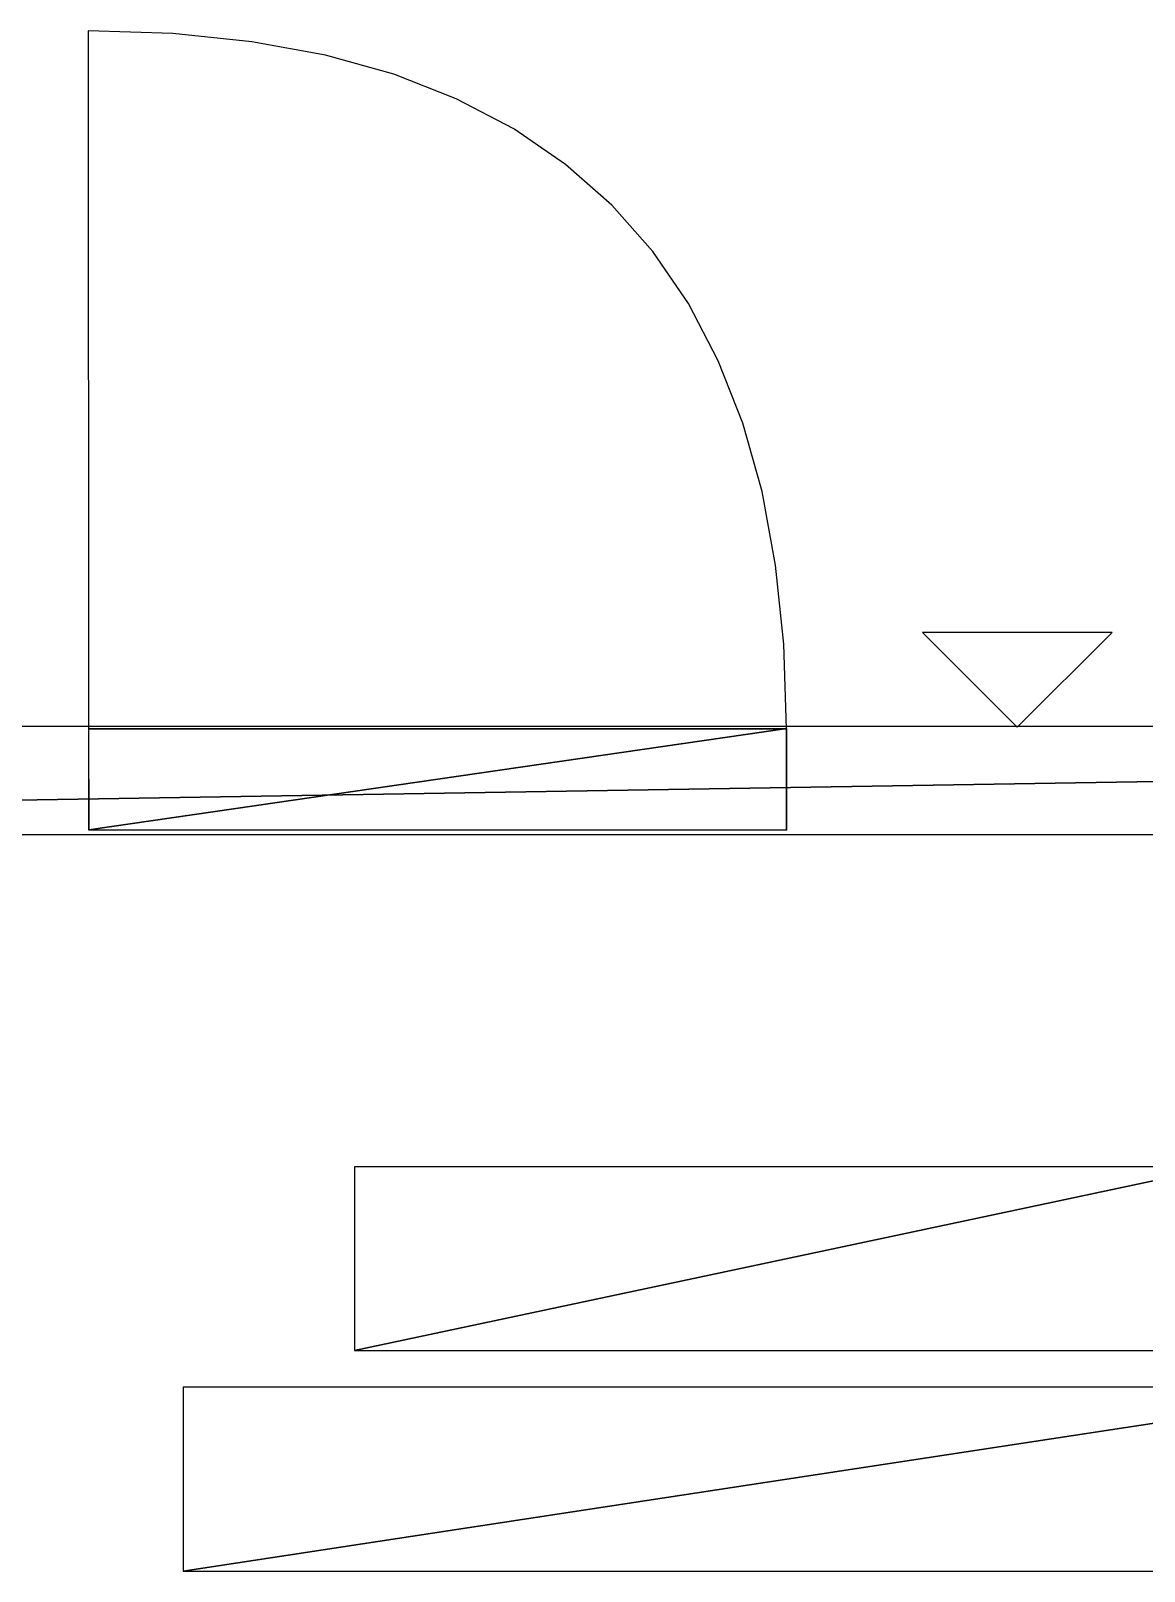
# Model space of a CAD drawing. Header units: millimetres. Extents: x 245 to 2830, y 44 to 1976.
# Drawn here: x 2112.5 to 2238.7, y 1144.8 to 1319.4 of the extents above; entities that cross this region are included whole.
import ezdxf

# ---------------------------------------------------------------- set-up
doc = ezdxf.new("R2010")
doc.units = ezdxf.units.MM
doc.layers.add('FloorPlan-page-1', color=7, linetype='Continuous')

msp = doc.modelspace()

# ---------------------------------------------------------------- linework, layer by layer
at = {"layer": 'FloorPlan-page-1', "color": 7, "true_color": 0x000000}
for p, q in [((2128.66, 1319.1), (2119.06, 1319.42)), ((2119.06, 1319.42), (2119.1, 1240.29)), ((2137.61, 1318.18), (2128.66, 1319.1)), ((2145.94, 1316.65), (2137.61, 1318.18)), ((2153.68, 1314.49), (2145.94, 1316.65)), ((2160.77, 1311.69), (2153.68, 1314.49)), ((2167.28, 1308.29), (2160.77, 1311.69)), ((2173.14, 1304.28), (2167.28, 1308.29)), ((2178.41, 1299.64), (2173.14, 1304.28)), ((2183.03, 1294.4), (2178.41, 1299.64)), ((2187.07, 1288.52), (2183.03, 1294.4)), ((2190.45, 1282.03), (2187.07, 1288.52)), ((2193.25, 1274.94), (2190.45, 1282.03)), ((2195.43, 1267.21), (2193.25, 1274.94)), ((2196.96, 1258.85), (2195.43, 1267.21)), ((2197.9, 1249.89), (2196.96, 1258.85)), ((2198.19, 1240.32), (2197.9, 1249.89)), ((2198.19, 1240.32), (2119.1, 1240.29)), ((2119.1, 1240.29), (2198.19, 1240.32)), ((2119.1, 1240.29), (2119.1, 1228.85)), ((2198.19, 1228.88), (2198.19, 1240.32)), ((2198.19, 1240.32), (2198.19, 1240.32)), ((2119.1, 1228.85), (2198.19, 1228.88)), ((2119.1, 1228.85), (2119.1, 1228.85))]:
    msp.add_line(p, q, dxfattribs=at)
for points in [[(2224.34, 1240.5, -0.05), (2235.11, 1251.23, -0.05), (2213.61, 1251.23, -0.05)], [(1873.27, 1228.32, -0.05), (2620.89, 1228.32, -0.05), (2620.89, 1240.58, -0.05)], [(2620.89, 1240.58, -0.05), (1873.27, 1240.58, -0.05), (1873.27, 1228.32, -0.05)]]:
    msp.add_3dface(points, dxfattribs=at)
at = {"layer": 'FloorPlan-page-1', "color": 7, "true_color": 0xffffff}
for points in [[(2198.22, 1240.33, -0.05), (2119.08, 1240.3, -0.05), (2119.11, 1228.87, -0.05)], [(2119.11, 1228.87, -0.05), (2198.22, 1228.87, -0.05), (2198.22, 1240.33, -0.05)], [(2149.24, 1169.86, 0.05), (2247.24, 1169.86, 0.05), (2247.24, 1190.68, 0.05)], [(2149.24, 1169.86, 0.05), (2247.24, 1190.68, 0.05), (2149.24, 1190.68, 0.05)], [(2129.83, 1144.85, 0.05), (2266.64, 1144.85, 0.05), (2266.64, 1165.69, 0.05)], [(2129.83, 1144.85, 0.05), (2266.64, 1165.69, 0.05), (2129.83, 1165.69, 0.05)]]:
    msp.add_3dface(points, dxfattribs=at)

doc.saveas('drawing.dxf')
